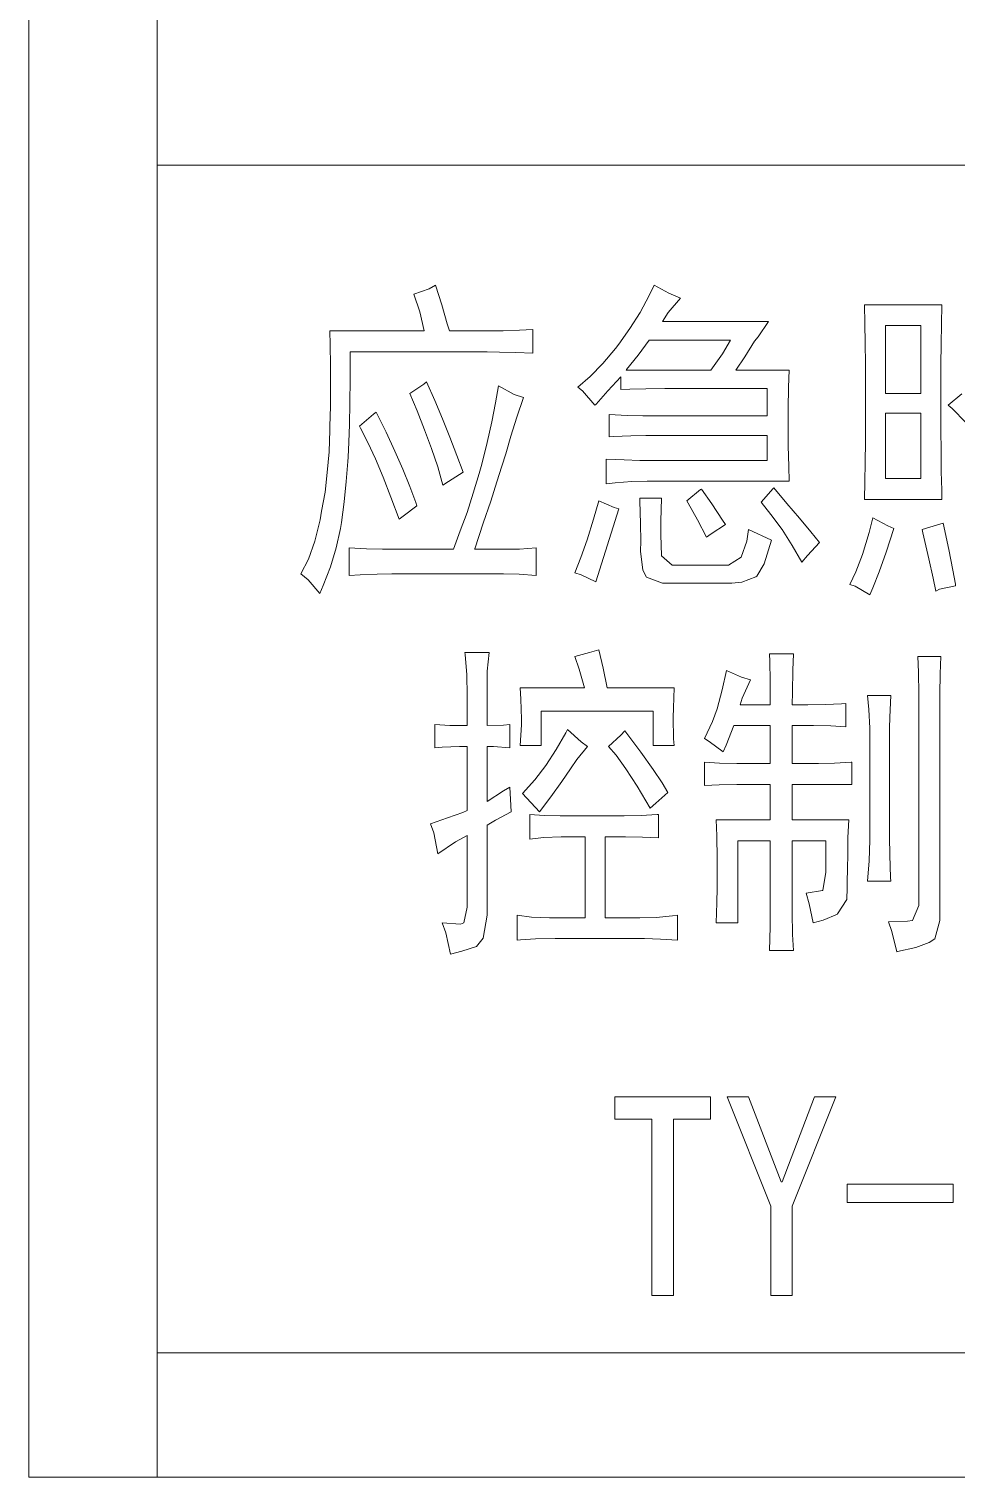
# Model space of a CAD drawing. Header units: millimetres. Extents: x -633009578 to 5705885, y -633235091 to 2571734.
# Drawn here: x 2619352 to 2619674, y 2118365 to 2118868 of the extents above; entities that cross this region are included whole.
import ezdxf

# ---------------------------------------------------------------- set-up
doc = ezdxf.new("R2010")
doc.units = ezdxf.units.MM
doc.header["$LTSCALE"] = 1000
doc.header["$MEASUREMENT"] = 0
doc.layers.get('0').update_dxf_attribs({"color": 9})

msp = doc.modelspace()

# ---------------------------------------------------------------- linework, layer by layer
at = {"lineweight": 0}
for p, q in [((2619352.3, 2118365.06, 106213.36), (2619352.3, 2119338.53, 106213.36)), ((2619396.76, 2119338.53, 106213.36), (2619396.76, 2118365.06, 106213.36)), ((2619396.76, 2118820.98, 106213.36), (2619863.94, 2118820.98, 106213.36)), ((2619493.51, 2118779.2, 106213.36), (2619491.26, 2118778.03, 106213.36)), ((2619495.65, 2118772.46, 106213.36), (2619493.51, 2118779.2, 106213.36)), ((2619569.44, 2118779.2, 106213.36), (2619567.72, 2118775.67, 106213.36)), ((2619574.46, 2118776.42, 106213.36), (2619569.44, 2118779.2, 106213.36)), ((2619491.26, 2118778.03, 106213.36), (2619485.91, 2118776.1, 106213.36)), ((2619485.91, 2118776.1, 106213.36), (2619488.05, 2118770.01, 106213.36)), ((2619567.72, 2118775.67, 106213.36), (2619564.52, 2118769.79, 106213.36)), ((2619574.25, 2118769.79, 106213.36), (2619578.53, 2118774.71, 106213.36)), ((2619578.53, 2118774.71, 106213.36), (2619574.46, 2118776.42, 106213.36)), ((2619488.05, 2118770.01, 106213.36), (2619489.55, 2118763.37, 106213.36)), ((2619497.57, 2118765.83, 106213.36), (2619495.65, 2118772.46, 106213.36)), ((2619564.52, 2118769.79, 106213.36), (2619560.99, 2118764.23, 106213.36)), ((2619572.32, 2118766.58, 106213.36), (2619574.25, 2118769.79, 106213.36)), ((2619642.48, 2118772.46, 106213.36), (2619642.58, 2118765.94, 106213.36)), ((2619669.32, 2118772.46, 106213.36), (2619642.48, 2118772.46, 106213.36)), ((2619669.21, 2118765.73, 106213.36), (2619669.32, 2118772.46, 106213.36)), ((2619498.32, 2118763.37, 106213.36), (2619497.57, 2118765.83, 106213.36)), ((2619527.3, 2118763.8, 106213.36), (2619522.6, 2118763.59, 106213.36)), ((2619527.3, 2118755.67, 106213.36), (2619527.3, 2118763.8, 106213.36)), ((2619560.99, 2118764.23, 106213.36), (2619557.14, 2118758.78, 106213.36)), ((2619609.11, 2118766.58, 106213.36), (2619572.32, 2118766.58, 106213.36)), ((2619605.47, 2118761.34, 106213.36), (2619609.11, 2118766.58, 106213.36)), ((2619642.58, 2118765.94, 106213.36), (2619642.69, 2118759.1, 106213.36)), ((2619649.75, 2118765.19, 106213.36), (2619662.05, 2118765.19, 106213.36)), ((2619649.75, 2118741.56, 106213.36), (2619649.75, 2118765.19, 106213.36)), ((2619662.05, 2118765.19, 106213.36), (2619662.05, 2118741.56, 106213.36)), ((2619669.1, 2118758.78, 106213.36), (2619669.21, 2118765.73, 106213.36)), ((2619456.83, 2118763.37, 106213.36), (2619456.93, 2118758.56, 106213.36)), ((2619489.55, 2118763.37, 106213.36), (2619456.83, 2118763.37, 106213.36)), ((2619511.37, 2118763.37, 106213.36), (2619498.32, 2118763.37, 106213.36)), ((2619516.93, 2118763.37, 106213.36), (2619511.37, 2118763.37, 106213.36)), ((2619522.6, 2118763.59, 106213.36), (2619516.93, 2118763.37, 106213.36)), ((2619557.14, 2118758.78, 106213.36), (2619555.96, 2118757.28, 106213.36)), ((2619563.87, 2118754.93, 106213.36), (2619567.62, 2118760.17, 106213.36)), ((2619567.62, 2118760.17, 106213.36), (2619595.96, 2118760.17, 106213.36)), ((2619595.96, 2118760.17, 106213.36), (2619593.18, 2118755.35, 106213.36)), ((2619600.88, 2118754.39, 106213.36), (2619604.3, 2118759.74, 106213.36)), ((2619604.3, 2118759.74, 106213.36), (2619605.47, 2118761.34, 106213.36)), ((2619642.69, 2118759.1, 106213.36), (2619642.8, 2118751.93, 106213.36)), ((2619669, 2118751.72, 106213.36), (2619669.1, 2118758.78, 106213.36)), ((2619456.93, 2118758.56, 106213.36), (2619457.04, 2118751.29, 106213.36)), ((2619463.78, 2118756.1, 106213.36), (2619511.37, 2118756.1, 106213.36)), ((2619463.78, 2118746.59, 106213.36), (2619463.78, 2118756.1, 106213.36)), ((2619511.37, 2118756.1, 106213.36), (2619515.75, 2118756, 106213.36)), ((2619515.75, 2118756, 106213.36), (2619521.42, 2118755.89, 106213.36)), ((2619521.42, 2118755.89, 106213.36), (2619527.3, 2118755.67, 106213.36)), ((2619555.96, 2118757.28, 106213.36), (2619551.58, 2118752.04, 106213.36)), ((2619559.81, 2118749.9, 106213.36), (2619563.87, 2118754.93, 106213.36)), ((2619593.18, 2118755.35, 106213.36), (2619589.11, 2118749.69, 106213.36)), ((2619597.77, 2118749.69, 106213.36), (2619600.88, 2118754.39, 106213.36)), ((2619457.04, 2118751.29, 106213.36), (2619457.04, 2118744.13, 106213.36)), ((2619551.58, 2118752.04, 106213.36), (2619547.19, 2118747.55, 106213.36)), ((2619559.7, 2118749.69, 106213.36), (2619559.81, 2118749.9, 106213.36)), ((2619589.11, 2118749.69, 106213.36), (2619559.7, 2118749.69, 106213.36)), ((2619616.27, 2118749.69, 106213.36), (2619597.77, 2118749.69, 106213.36)), ((2619616.06, 2118743.8, 106213.36), (2619616.27, 2118749.69, 106213.36)), ((2619642.8, 2118751.93, 106213.36), (2619642.8, 2118744.55, 106213.36)), ((2619669, 2118744.34, 106213.36), (2619669, 2118751.72, 106213.36)), ((2619457.04, 2118744.13, 106213.36), (2619457.04, 2118737.07, 106213.36)), ((2619463.67, 2118738.24, 106213.36), (2619463.78, 2118746.59, 106213.36)), ((2619489.44, 2118744.87, 106213.36), (2619484.52, 2118741.56, 106213.36)), ((2619490.3, 2118745.62, 106213.36), (2619489.44, 2118744.87, 106213.36)), ((2619493.19, 2118739.21, 106213.36), (2619490.3, 2118745.62, 106213.36)), ((2619515.32, 2118744.23, 106213.36), (2619514.36, 2118738.35, 106213.36)), ((2619520.78, 2118741.24, 106213.36), (2619515.32, 2118744.23, 106213.36)), ((2619547.19, 2118747.55, 106213.36), (2619542.91, 2118743.8, 106213.36)), ((2619542.91, 2118743.8, 106213.36), (2619544.52, 2118742.52, 106213.36)), ((2619553.29, 2118742.52, 106213.36), (2619557.89, 2118747.44, 106213.36)), ((2619557.89, 2118747.44, 106213.36), (2619557.89, 2118742.95, 106213.36)), ((2619615.95, 2118736.32, 106213.36), (2619616.06, 2118743.8, 106213.36)), ((2619642.8, 2118744.55, 106213.36), (2619642.8, 2118736.96, 106213.36)), ((2619669, 2118736.96, 106213.36), (2619669, 2118744.34, 106213.36)), ((2619484.52, 2118741.56, 106213.36), (2619487.09, 2118735.57, 106213.36)), ((2619495.86, 2118732.79, 106213.36), (2619493.19, 2118739.21, 106213.36)), ((2619524.09, 2118740.17, 106213.36), (2619520.78, 2118741.24, 106213.36)), ((2619521.74, 2118733.43, 106213.36), (2619524.09, 2118740.17, 106213.36)), ((2619544.52, 2118742.52, 106213.36), (2619548.8, 2118737.5, 106213.36)), ((2619549.22, 2118737.92, 106213.36), (2619553.29, 2118742.52, 106213.36)), ((2619557.89, 2118742.95, 106213.36), (2619560.99, 2118743.16, 106213.36)), ((2619560.99, 2118743.16, 106213.36), (2619566.55, 2118743.27, 106213.36)), ((2619566.55, 2118743.27, 106213.36), (2619573.07, 2118743.38, 106213.36)), ((2619573.07, 2118743.38, 106213.36), (2619608.68, 2118743.38, 106213.36)), ((2619608.68, 2118743.38, 106213.36), (2619608.68, 2118733.86, 106213.36)), ((2619662.05, 2118741.56, 106213.36), (2619649.75, 2118741.56, 106213.36)), ((2619676.27, 2118741.45, 106213.36), (2619671.56, 2118737.5, 106213.36)), ((2619457.04, 2118737.07, 106213.36), (2619456.83, 2118730.22, 106213.36)), ((2619463.56, 2118730.86, 106213.36), (2619463.67, 2118738.24, 106213.36)), ((2619471.91, 2118734.39, 106213.36), (2619467.09, 2118730.22, 106213.36)), ((2619472.87, 2118735.14, 106213.36), (2619471.91, 2118734.39, 106213.36)), ((2619476.29, 2118728.19, 106213.36), (2619472.87, 2118735.14, 106213.36)), ((2619487.09, 2118735.57, 106213.36), (2619489.66, 2118728.94, 106213.36)), ((2619514.36, 2118738.35, 106213.36), (2619513.08, 2118731.72, 106213.36)), ((2619548.8, 2118737.5, 106213.36), (2619549.22, 2118737.92, 106213.36)), ((2619560.02, 2118733.97, 106213.36), (2619553.82, 2118734.29, 106213.36)), ((2619553.82, 2118734.29, 106213.36), (2619553.82, 2118726.59, 106213.36)), ((2619565.48, 2118733.86, 106213.36), (2619560.02, 2118733.97, 106213.36)), ((2619566.55, 2118733.86, 106213.36), (2619565.48, 2118733.86, 106213.36)), ((2619608.68, 2118733.86, 106213.36), (2619566.55, 2118733.86, 106213.36)), ((2619615.95, 2118731.08, 106213.36), (2619615.95, 2118736.32, 106213.36)), ((2619642.8, 2118736.96, 106213.36), (2619642.8, 2118732.68, 106213.36)), ((2619649.75, 2118734.71, 106213.36), (2619662.05, 2118734.71, 106213.36)), ((2619649.75, 2118712.04, 106213.36), (2619649.75, 2118734.71, 106213.36)), ((2619662.05, 2118734.71, 106213.36), (2619662.05, 2118712.04, 106213.36)), ((2619669, 2118729.05, 106213.36), (2619669, 2118736.96, 106213.36)), ((2619671.56, 2118737.5, 106213.36), (2619672.95, 2118736.43, 106213.36)), ((2619672.95, 2118736.43, 106213.36), (2619677.66, 2118731.51, 106213.36)), ((2619456.83, 2118728.83, 106213.36), (2619456.51, 2118721.35, 106213.36)), ((2619456.83, 2118730.22, 106213.36), (2619456.83, 2118728.83, 106213.36)), ((2619463.35, 2118724.66, 106213.36), (2619463.56, 2118730.86, 106213.36)), ((2619467.09, 2118730.22, 106213.36), (2619467.41, 2118729.58, 106213.36)), ((2619467.41, 2118729.58, 106213.36), (2619469.98, 2118724.56, 106213.36)), ((2619489.66, 2118728.94, 106213.36), (2619492.12, 2118722.52, 106213.36)), ((2619498.43, 2118726.48, 106213.36), (2619495.86, 2118732.79, 106213.36)), ((2619513.08, 2118731.72, 106213.36), (2619511.47, 2118724.56, 106213.36)), ((2619519.6, 2118726.8, 106213.36), (2619521.74, 2118733.43, 106213.36)), ((2619615.95, 2118723.38, 106213.36), (2619615.95, 2118731.08, 106213.36)), ((2619642.8, 2118732.68, 106213.36), (2619642.8, 2118724.88, 106213.36)), ((2619669.1, 2118721.45, 106213.36), (2619669, 2118729.05, 106213.36)), ((2619463.14, 2118719.42, 106213.36), (2619463.35, 2118724.66, 106213.36)), ((2619469.98, 2118724.56, 106213.36), (2619472.65, 2118718.89, 106213.36)), ((2619479.39, 2118721.56, 106213.36), (2619476.29, 2118728.19, 106213.36)), ((2619500.89, 2118720.06, 106213.36), (2619498.43, 2118726.48, 106213.36)), ((2619511.47, 2118724.56, 106213.36), (2619509.55, 2118717.07, 106213.36)), ((2619517.89, 2118720.6, 106213.36), (2619519.6, 2118726.8, 106213.36)), ((2619553.82, 2118726.59, 106213.36), (2619555.32, 2118726.69, 106213.36)), ((2619555.32, 2118726.69, 106213.36), (2619561.31, 2118726.91, 106213.36)), ((2619561.31, 2118726.91, 106213.36), (2619566.55, 2118727.01, 106213.36)), ((2619566.55, 2118727.01, 106213.36), (2619608.68, 2118727.01, 106213.36)), ((2619608.68, 2118727.01, 106213.36), (2619608.68, 2118718.35, 106213.36)), ((2619642.8, 2118724.88, 106213.36), (2619642.69, 2118717.6, 106213.36)), ((2619456.51, 2118721.35, 106213.36), (2619455.86, 2118714.18, 106213.36)), ((2619463.03, 2118717.92, 106213.36), (2619463.14, 2118719.42, 106213.36)), ((2619472.65, 2118718.89, 106213.36), (2619475.33, 2118712.58, 106213.36)), ((2619482.17, 2118715.25, 106213.36), (2619479.39, 2118721.56, 106213.36)), ((2619492.12, 2118722.52, 106213.36), (2619494.26, 2118716.11, 106213.36)), ((2619503.03, 2118714.29, 106213.36), (2619500.89, 2118720.06, 106213.36)), ((2619516.5, 2118716.32, 106213.36), (2619517.89, 2118720.6, 106213.36)), ((2619558.95, 2118718.57, 106213.36), (2619552.75, 2118718.78, 106213.36)), ((2619552.75, 2118718.78, 106213.36), (2619552.75, 2118710.23, 106213.36)), ((2619564.41, 2118718.35, 106213.36), (2619558.95, 2118718.57, 106213.36)), ((2619616.17, 2118716.21, 106213.36), (2619615.95, 2118723.38, 106213.36)), ((2619669.1, 2118714.5, 106213.36), (2619669.1, 2118721.45, 106213.36)), ((2619455.86, 2118714.18, 106213.36), (2619455.12, 2118707.34, 106213.36)), ((2619462.49, 2118710.97, 106213.36), (2619463.03, 2118717.92, 106213.36)), ((2619484.52, 2118709.26, 106213.36), (2619482.17, 2118715.25, 106213.36)), ((2619494.26, 2118716.11, 106213.36), (2619496.07, 2118709.8, 106213.36)), ((2619498, 2118710.97, 106213.36), (2619503.03, 2118714.29, 106213.36)), ((2619508.59, 2118713.75, 106213.36), (2619506.55, 2118706.91, 106213.36)), ((2619509.55, 2118717.07, 106213.36), (2619508.59, 2118713.75, 106213.36)), ((2619514.79, 2118710.87, 106213.36), (2619516.5, 2118716.32, 106213.36)), ((2619566.98, 2118718.35, 106213.36), (2619564.41, 2118718.35, 106213.36)), ((2619608.68, 2118718.35, 106213.36), (2619566.98, 2118718.35, 106213.36)), ((2619616.27, 2118711.08, 106213.36), (2619616.17, 2118716.21, 106213.36)), ((2619642.69, 2118717.6, 106213.36), (2619642.58, 2118710.87, 106213.36)), ((2619669.32, 2118707.98, 106213.36), (2619669.1, 2118714.5, 106213.36)), ((2619461.75, 2118703.92, 106213.36), (2619462.49, 2118710.97, 106213.36)), ((2619475.33, 2118712.58, 106213.36), (2619478, 2118705.52, 106213.36)), ((2619486.66, 2118703.7, 106213.36), (2619484.52, 2118709.26, 106213.36)), ((2619496.07, 2118709.8, 106213.36), (2619498, 2118710.97, 106213.36)), ((2619512.65, 2118704.24, 106213.36), (2619514.79, 2118710.87, 106213.36)), ((2619552.75, 2118710.23, 106213.36), (2619555.85, 2118710.55, 106213.36)), ((2619555.85, 2118710.55, 106213.36), (2619561.63, 2118710.97, 106213.36)), ((2619561.63, 2118710.97, 106213.36), (2619566.98, 2118711.08, 106213.36)), ((2619566.98, 2118711.08, 106213.36), (2619616.27, 2118711.08, 106213.36)), ((2619585.8, 2118708.41, 106213.36), (2619585.48, 2118708.19, 106213.36)), ((2619589.43, 2118703.27, 106213.36), (2619585.8, 2118708.41, 106213.36)), ((2619610.71, 2118708.62, 106213.36), (2619606.54, 2118703.81, 106213.36)), ((2619610.93, 2118708.84, 106213.36), (2619610.71, 2118708.62, 106213.36)), ((2619615.53, 2118703.38, 106213.36), (2619610.93, 2118708.84, 106213.36)), ((2619642.58, 2118710.87, 106213.36), (2619642.48, 2118704.77, 106213.36)), ((2619662.05, 2118712.04, 106213.36), (2619649.75, 2118712.04, 106213.36)), ((2619455.12, 2118707.34, 106213.36), (2619453.94, 2118700.71, 106213.36)), ((2619460.78, 2118696.75, 106213.36), (2619461.75, 2118703.92, 106213.36)), ((2619478, 2118705.52, 106213.36), (2619480.89, 2118697.93, 106213.36)), ((2619486.98, 2118702.53, 106213.36), (2619486.66, 2118703.7, 106213.36)), ((2619506.55, 2118706.91, 106213.36), (2619504.42, 2118700.28, 106213.36)), ((2619510.08, 2118696.54, 106213.36), (2619512.65, 2118704.24, 106213.36)), ((2619550.19, 2118704.34, 106213.36), (2619548.37, 2118697.93, 106213.36)), ((2619555.53, 2118701.99, 106213.36), (2619550.19, 2118704.34, 106213.36)), ((2619564.41, 2118705.2, 106213.36), (2619564.41, 2118704.34, 106213.36)), ((2619572, 2118705.2, 106213.36), (2619564.41, 2118705.2, 106213.36)), ((2619564.41, 2118704.34, 106213.36), (2619564.62, 2118696.32, 106213.36)), ((2619571.68, 2118697.18, 106213.36), (2619572, 2118705.2, 106213.36)), ((2619585.48, 2118708.19, 106213.36), (2619580.77, 2118704.34, 106213.36)), ((2619580.77, 2118704.34, 106213.36), (2619581.2, 2118703.49, 106213.36)), ((2619581.2, 2118703.49, 106213.36), (2619584.51, 2118697.71, 106213.36)), ((2619606.54, 2118703.81, 106213.36), (2619609.97, 2118699.53, 106213.36)), ((2619619.91, 2118698.25, 106213.36), (2619615.53, 2118703.38, 106213.36)), ((2619642.48, 2118704.77, 106213.36), (2619669.32, 2118704.77, 106213.36)), ((2619669.32, 2118704.77, 106213.36), (2619669.32, 2118707.98, 106213.36)), ((2619453.94, 2118700.71, 106213.36), (2619453.4, 2118697.71, 106213.36)), ((2619480.89, 2118697.93, 106213.36), (2619482.28, 2118699, 106213.36)), ((2619482.28, 2118699, 106213.36), (2619486.98, 2118702.53, 106213.36)), ((2619504.42, 2118700.28, 106213.36), (2619502.06, 2118693.86, 106213.36)), ((2619549.12, 2118676.11, 106213.36), (2619557.14, 2118701.56, 106213.36)), ((2619557.14, 2118701.56, 106213.36), (2619555.53, 2118701.99, 106213.36)), ((2619593.18, 2118697.61, 106213.36), (2619589.43, 2118703.27, 106213.36)), ((2619609.97, 2118699.53, 106213.36), (2619613.82, 2118694.29, 106213.36)), ((2619645.36, 2118698.35, 106213.36), (2619644.08, 2118693.33, 106213.36)), ((2619650.5, 2118695.57, 106213.36), (2619645.36, 2118698.35, 106213.36)), ((2619453.4, 2118697.71, 106213.36), (2619451.59, 2118690.33, 106213.36)), ((2619458.97, 2118687.98, 106213.36), (2619460.46, 2118694.72, 106213.36)), ((2619460.46, 2118694.72, 106213.36), (2619460.78, 2118696.75, 106213.36)), ((2619502.06, 2118693.86, 106213.36), (2619499.71, 2118687.45, 106213.36)), ((2619507.09, 2118687.66, 106213.36), (2619510.08, 2118696.54, 106213.36)), ((2619548.37, 2118697.93, 106213.36), (2619546.12, 2118690.76, 106213.36)), ((2619564.62, 2118696.32, 106213.36), (2619564.73, 2118690.23, 106213.36)), ((2619571.68, 2118692.47, 106213.36), (2619571.68, 2118697.18, 106213.36)), ((2619584.51, 2118697.71, 106213.36), (2619587.61, 2118691.62, 106213.36)), ((2619589.22, 2118692.79, 106213.36), (2619594.14, 2118696.11, 106213.36)), ((2619594.14, 2118696.11, 106213.36), (2619593.18, 2118697.61, 106213.36)), ((2619602.16, 2118694.29, 106213.36), (2619601.62, 2118690.23, 106213.36)), ((2619610.18, 2118690.66, 106213.36), (2619602.16, 2118694.29, 106213.36)), ((2619613.82, 2118694.29, 106213.36), (2619617.34, 2118688.73, 106213.36)), ((2619623.76, 2118693.54, 106213.36), (2619619.91, 2118698.25, 106213.36)), ((2619626.86, 2118689.8, 106213.36), (2619623.76, 2118693.54, 106213.36)), ((2619644.08, 2118693.33, 106213.36), (2619641.73, 2118685.63, 106213.36)), ((2619649.96, 2118686.48, 106213.36), (2619652.63, 2118694.72, 106213.36)), ((2619652.63, 2118694.72, 106213.36), (2619650.5, 2118695.57, 106213.36)), ((2619667.82, 2118696, 106213.36), (2619662.47, 2118694.29, 106213.36)), ((2619662.47, 2118694.29, 106213.36), (2619662.69, 2118693.22, 106213.36)), ((2619669.75, 2118696.54, 106213.36), (2619667.82, 2118696, 106213.36)), ((2619671.78, 2118687.34, 106213.36), (2619669.75, 2118696.54, 106213.36)), ((2619451.59, 2118690.33, 106213.36), (2619449.34, 2118684.02, 106213.36)), ((2619546.12, 2118690.76, 106213.36), (2619543.98, 2118684.56, 106213.36)), ((2619564.73, 2118690.23, 106213.36), (2619564.62, 2118686.81, 106213.36)), ((2619572, 2118685.31, 106213.36), (2619571.68, 2118692.47, 106213.36)), ((2619587.61, 2118691.62, 106213.36), (2619589.22, 2118692.79, 106213.36)), ((2619601.62, 2118690.23, 106213.36), (2619599.59, 2118684.77, 106213.36)), ((2619607.61, 2118682.42, 106213.36), (2619610.18, 2118690.66, 106213.36)), ((2619617.34, 2118688.73, 106213.36), (2619620.66, 2118682.96, 106213.36)), ((2619622.69, 2118685.31, 106213.36), (2619626.86, 2118689.8, 106213.36)), ((2619662.69, 2118693.22, 106213.36), (2619664.83, 2118684.13, 106213.36)), ((2619449.34, 2118684.02, 106213.36), (2619446.67, 2118678.89, 106213.36)), ((2619457.04, 2118681.35, 106213.36), (2619458.97, 2118687.98, 106213.36)), ((2619469.55, 2118687.66, 106213.36), (2619463.46, 2118687.98, 106213.36)), ((2619463.46, 2118687.98, 106213.36), (2619463.46, 2118678.36, 106213.36)), ((2619475.11, 2118687.55, 106213.36), (2619469.55, 2118687.66, 106213.36)), ((2619478.32, 2118687.45, 106213.36), (2619475.11, 2118687.55, 106213.36)), ((2619499.71, 2118687.45, 106213.36), (2619478.32, 2118687.45, 106213.36)), ((2619506.98, 2118687.45, 106213.36), (2619507.09, 2118687.66, 106213.36)), ((2619517.14, 2118687.45, 106213.36), (2619506.98, 2118687.45, 106213.36)), ((2619522.6, 2118687.55, 106213.36), (2619517.14, 2118687.45, 106213.36)), ((2619528.48, 2118687.98, 106213.36), (2619522.6, 2118687.55, 106213.36)), ((2619528.48, 2118678.36, 106213.36), (2619528.48, 2118687.98, 106213.36)), ((2619543.98, 2118684.56, 106213.36), (2619541.84, 2118679.32, 106213.36)), ((2619564.62, 2118686.81, 106213.36), (2619565.48, 2118680.18, 106213.36)), ((2619572, 2118685.2, 106213.36), (2619572, 2118685.31, 106213.36)), ((2619575.64, 2118681.99, 106213.36), (2619572, 2118685.2, 106213.36)), ((2619599.59, 2118684.77, 106213.36), (2619595.21, 2118681.99, 106213.36)), ((2619620.66, 2118682.96, 106213.36), (2619622.69, 2118685.31, 106213.36)), ((2619641.73, 2118685.63, 106213.36), (2619639.48, 2118679.64, 106213.36)), ((2619647.5, 2118679.64, 106213.36), (2619649.96, 2118686.48, 106213.36)), ((2619664.83, 2118684.13, 106213.36), (2619666.32, 2118677.39, 106213.36)), ((2619673.17, 2118680.18, 106213.36), (2619671.78, 2118687.34, 106213.36)), ((2619446.67, 2118678.89, 106213.36), (2619449.23, 2118676.86, 106213.36)), ((2619454.47, 2118674.93, 106213.36), (2619457.04, 2118681.35, 106213.36)), ((2619463.46, 2118678.36, 106213.36), (2619467.31, 2118678.57, 106213.36)), ((2619467.31, 2118678.57, 106213.36), (2619473.19, 2118678.78, 106213.36)), ((2619473.19, 2118678.78, 106213.36), (2619478.32, 2118678.89, 106213.36)), ((2619478.32, 2118678.89, 106213.36), (2619517.14, 2118678.89, 106213.36)), ((2619517.14, 2118678.89, 106213.36), (2619522.49, 2118678.78, 106213.36)), ((2619522.49, 2118678.78, 106213.36), (2619528.48, 2118678.36, 106213.36)), ((2619541.84, 2118679.32, 106213.36), (2619544.09, 2118678.57, 106213.36)), ((2619544.09, 2118678.57, 106213.36), (2619549.12, 2118676.11, 106213.36)), ((2619565.48, 2118680.18, 106213.36), (2619566.76, 2118677.72, 106213.36)), ((2619595.21, 2118681.99, 106213.36), (2619575.64, 2118681.99, 106213.36)), ((2619605.05, 2118678.14, 106213.36), (2619607.61, 2118682.42, 106213.36)), ((2619639.48, 2118679.64, 106213.36), (2619637.34, 2118675.26, 106213.36)), ((2619645.36, 2118674.08, 106213.36), (2619647.5, 2118679.64, 106213.36)), ((2619674.02, 2118675.36, 106213.36), (2619673.17, 2118680.18, 106213.36)), ((2619449.23, 2118676.86, 106213.36), (2619453.3, 2118672.05, 106213.36)), ((2619453.3, 2118672.05, 106213.36), (2619454.47, 2118674.93, 106213.36)), ((2619566.76, 2118677.72, 106213.36), (2619572.32, 2118675.68, 106213.36)), ((2619572.32, 2118675.68, 106213.36), (2619596.38, 2118675.68, 106213.36)), ((2619596.38, 2118675.68, 106213.36), (2619599.81, 2118676, 106213.36)), ((2619599.81, 2118676, 106213.36), (2619604.73, 2118677.93, 106213.36)), ((2619604.73, 2118677.93, 106213.36), (2619605.05, 2118678.14, 106213.36)), ((2619637.34, 2118675.26, 106213.36), (2619639.16, 2118674.61, 106213.36)), ((2619639.16, 2118674.61, 106213.36), (2619644.29, 2118671.62, 106213.36)), ((2619644.29, 2118671.62, 106213.36), (2619645.36, 2118674.08, 106213.36)), ((2619666.32, 2118677.39, 106213.36), (2619667.18, 2118672.9, 106213.36)), ((2619667.18, 2118672.9, 106213.36), (2619668.46, 2118673.65, 106213.36)), ((2619668.46, 2118673.65, 106213.36), (2619674.02, 2118674.72, 106213.36)), ((2619674.02, 2118674.72, 106213.36), (2619674.02, 2118675.36, 106213.36)), ((2619503.67, 2118651.62, 106213.36), (2619503.77, 2118650.87, 106213.36)), ((2619512.11, 2118651.62, 106213.36), (2619503.67, 2118651.62, 106213.36)), ((2619503.77, 2118650.87, 106213.36), (2619504.31, 2118643.82, 106213.36)), ((2619511.47, 2118645.1, 106213.36), (2619512.11, 2118651.62, 106213.36)), ((2619546.98, 2118651.62, 106213.36), (2619541.84, 2118650.23, 106213.36)), ((2619541.84, 2118650.23, 106213.36), (2619543.34, 2118645.85, 106213.36)), ((2619550.19, 2118652.48, 106213.36), (2619546.98, 2118651.62, 106213.36)), ((2619551.68, 2118646.17, 106213.36), (2619550.19, 2118652.48, 106213.36)), ((2619609.43, 2118651.19, 106213.36), (2619609.54, 2118648.52, 106213.36)), ((2619617.77, 2118651.19, 106213.36), (2619609.43, 2118651.19, 106213.36)), ((2619609.54, 2118648.52, 106213.36), (2619609.75, 2118641.78, 106213.36)), ((2619617.56, 2118645.42, 106213.36), (2619617.77, 2118651.19, 106213.36)), ((2619660.98, 2118650.23, 106213.36), (2619661.19, 2118644.78, 106213.36)), ((2619669, 2118650.23, 106213.36), (2619660.98, 2118650.23, 106213.36)), ((2619668.68, 2118644.14, 106213.36), (2619669, 2118650.23, 106213.36)), ((2619504.31, 2118643.82, 106213.36), (2619504.42, 2118636.65, 106213.36)), ((2619511.37, 2118638.47, 106213.36), (2619511.47, 2118645.1, 106213.36)), ((2619543.34, 2118645.85, 106213.36), (2619545.16, 2118639.32, 106213.36)), ((2619553.07, 2118639.32, 106213.36), (2619551.68, 2118646.17, 106213.36)), ((2619594.57, 2118645.31, 106213.36), (2619593.07, 2118638.58, 106213.36)), ((2619599.7, 2118643.07, 106213.36), (2619594.57, 2118645.31, 106213.36)), ((2619602.91, 2118642.1, 106213.36), (2619599.7, 2118643.07, 106213.36)), ((2619617.45, 2118637.83, 106213.36), (2619617.56, 2118645.42, 106213.36)), ((2619661.19, 2118644.78, 106213.36), (2619661.3, 2118637.08, 106213.36)), ((2619668.57, 2118637.08, 106213.36), (2619668.68, 2118644.14, 106213.36)), ((2619511.37, 2118626.17, 106213.36), (2619511.37, 2118638.47, 106213.36)), ((2619522.92, 2118639.32, 106213.36), (2619523.13, 2118635.37, 106213.36)), ((2619545.16, 2118639.32, 106213.36), (2619522.92, 2118639.32, 106213.36)), ((2619576.39, 2118639.32, 106213.36), (2619553.07, 2118639.32, 106213.36)), ((2619576.07, 2118632.37, 106213.36), (2619576.39, 2118639.32, 106213.36)), ((2619593.07, 2118638.58, 106213.36), (2619591.25, 2118632.05, 106213.36)), ((2619600.02, 2118635.69, 106213.36), (2619602.91, 2118642.1, 106213.36)), ((2619609.75, 2118641.78, 106213.36), (2619609.75, 2118633.44, 106213.36)), ((2619504.42, 2118636.65, 106213.36), (2619504.42, 2118626.17, 106213.36)), ((2619523.13, 2118635.37, 106213.36), (2619523.34, 2118628.42, 106213.36)), ((2619599.27, 2118633.44, 106213.36), (2619600.02, 2118635.69, 106213.36)), ((2619609.75, 2118633.44, 106213.36), (2619599.27, 2118633.44, 106213.36)), ((2619617.34, 2118633.44, 106213.36), (2619617.45, 2118637.83, 106213.36)), ((2619622.8, 2118633.44, 106213.36), (2619617.34, 2118633.44, 106213.36)), ((2619628.89, 2118633.55, 106213.36), (2619622.8, 2118633.44, 106213.36)), ((2619634.45, 2118633.76, 106213.36), (2619628.89, 2118633.55, 106213.36)), ((2619635.95, 2118633.87, 106213.36), (2619634.45, 2118633.76, 106213.36)), ((2619635.95, 2118625.74, 106213.36), (2619635.95, 2118633.87, 106213.36)), ((2619643.54, 2118636.65, 106213.36), (2619643.97, 2118631.84, 106213.36)), ((2619651.57, 2118636.65, 106213.36), (2619643.54, 2118636.65, 106213.36)), ((2619651.24, 2118629.16, 106213.36), (2619651.57, 2118636.65, 106213.36)), ((2619661.3, 2118637.08, 106213.36), (2619661.3, 2118564.36, 106213.36)), ((2619668.57, 2118558.48, 106213.36), (2619668.57, 2118637.08, 106213.36)), ((2619523.34, 2118628.42, 106213.36), (2619523.34, 2118626.49, 106213.36)), ((2619530.19, 2118631.2, 106213.36), (2619569.11, 2118631.2, 106213.36)), ((2619530.19, 2118619.33, 106213.36), (2619530.19, 2118631.2, 106213.36)), ((2619569.11, 2118631.2, 106213.36), (2619569.11, 2118619.33, 106213.36)), ((2619575.96, 2118628.95, 106213.36), (2619576.07, 2118632.37, 106213.36)), ((2619576.17, 2118621.57, 106213.36), (2619575.96, 2118628.95, 106213.36)), ((2619591.25, 2118632.05, 106213.36), (2619589.65, 2118627.56, 106213.36)), ((2619643.97, 2118631.84, 106213.36), (2619644.29, 2118625.31, 106213.36)), ((2619651.14, 2118625.31, 106213.36), (2619651.24, 2118629.16, 106213.36)), ((2619498.43, 2118626.28, 106213.36), (2619493.19, 2118626.6, 106213.36)), ((2619493.19, 2118626.6, 106213.36), (2619493.19, 2118618.47, 106213.36)), ((2619501.85, 2118626.17, 106213.36), (2619498.43, 2118626.28, 106213.36)), ((2619504.42, 2118626.17, 106213.36), (2619501.85, 2118626.17, 106213.36)), ((2619517.03, 2118626.38, 106213.36), (2619511.37, 2118626.17, 106213.36)), ((2619519.28, 2118626.6, 106213.36), (2619517.03, 2118626.38, 106213.36)), ((2619519.28, 2118618.47, 106213.36), (2619519.28, 2118626.6, 106213.36)), ((2619523.34, 2118626.49, 106213.36), (2619522.92, 2118619.33, 106213.36)), ((2619538.74, 2118623.71, 106213.36), (2619535.43, 2118617.94, 106213.36)), ((2619539.28, 2118624.78, 106213.36), (2619538.74, 2118623.71, 106213.36)), ((2619544.09, 2118620.5, 106213.36), (2619539.28, 2118624.78, 106213.36)), ((2619557.78, 2118622.85, 106213.36), (2619553.5, 2118618.9, 106213.36)), ((2619559.28, 2118624.35, 106213.36), (2619557.78, 2118622.85, 106213.36)), ((2619564.73, 2118616.97, 106213.36), (2619559.28, 2118624.35, 106213.36)), ((2619589.65, 2118627.56, 106213.36), (2619586.87, 2118621.68, 106213.36)), ((2619594.46, 2118619.43, 106213.36), (2619597.03, 2118626.17, 106213.36)), ((2619597.03, 2118626.17, 106213.36), (2619609.75, 2118626.17, 106213.36)), ((2619609.75, 2118626.17, 106213.36), (2619609.75, 2118613.02, 106213.36)), ((2619617.34, 2118626.17, 106213.36), (2619623.23, 2118626.17, 106213.36)), ((2619617.34, 2118613.02, 106213.36), (2619617.34, 2118626.17, 106213.36)), ((2619623.23, 2118626.17, 106213.36), (2619624.72, 2118626.17, 106213.36)), ((2619624.72, 2118626.17, 106213.36), (2619630.82, 2118626.06, 106213.36)), ((2619630.82, 2118626.06, 106213.36), (2619635.95, 2118625.74, 106213.36)), ((2619644.29, 2118625.31, 106213.36), (2619644.29, 2118587.56, 106213.36)), ((2619651.14, 2118587.56, 106213.36), (2619651.14, 2118625.31, 106213.36)), ((2619493.19, 2118618.47, 106213.36), (2619495.75, 2118618.68, 106213.36)), ((2619495.75, 2118618.68, 106213.36), (2619501.85, 2118618.9, 106213.36)), ((2619501.85, 2118618.9, 106213.36), (2619504.42, 2118618.9, 106213.36)), ((2619504.42, 2118618.9, 106213.36), (2619504.42, 2118596.65, 106213.36)), ((2619511.37, 2118618.9, 106213.36), (2619513.61, 2118618.9, 106213.36)), ((2619511.37, 2118599.86, 106213.36), (2619511.37, 2118618.9, 106213.36)), ((2619513.61, 2118618.9, 106213.36), (2619519.28, 2118618.47, 106213.36)), ((2619522.92, 2118619.33, 106213.36), (2619530.19, 2118619.33, 106213.36)), ((2619535.43, 2118617.94, 106213.36), (2619531.79, 2118612.37, 106213.36)), ((2619542.59, 2118614.41, 106213.36), (2619546.23, 2118618.9, 106213.36)), ((2619546.23, 2118618.9, 106213.36), (2619544.09, 2118620.5, 106213.36)), ((2619553.5, 2118618.9, 106213.36), (2619556.17, 2118615.9, 106213.36)), ((2619569.11, 2118619.33, 106213.36), (2619576.39, 2118619.33, 106213.36)), ((2619576.39, 2118619.33, 106213.36), (2619576.17, 2118621.57, 106213.36)), ((2619586.87, 2118621.68, 106213.36), (2619588.47, 2118620.72, 106213.36)), ((2619588.47, 2118620.72, 106213.36), (2619593.39, 2118617.08, 106213.36)), ((2619593.39, 2118617.08, 106213.36), (2619594.46, 2118619.43, 106213.36)), ((2619540.35, 2118611.2, 106213.36), (2619542.59, 2118614.41, 106213.36)), ((2619556.17, 2118615.9, 106213.36), (2619559.6, 2118611.2, 106213.36)), ((2619569.01, 2118610.98, 106213.36), (2619564.73, 2118616.97, 106213.36)), ((2619592.11, 2118613.12, 106213.36), (2619586.87, 2118613.44, 106213.36)), ((2619586.87, 2118613.44, 106213.36), (2619586.87, 2118605.32, 106213.36)), ((2619598.1, 2118613.02, 106213.36), (2619592.11, 2118613.12, 106213.36)), ((2619609.75, 2118613.02, 106213.36), (2619598.1, 2118613.02, 106213.36)), ((2619626.43, 2118613.02, 106213.36), (2619617.34, 2118613.02, 106213.36)), ((2619632, 2118613.12, 106213.36), (2619626.43, 2118613.02, 106213.36)), ((2619637.88, 2118613.44, 106213.36), (2619632, 2118613.12, 106213.36)), ((2619638.09, 2118613.44, 106213.36), (2619637.88, 2118613.44, 106213.36)), ((2619638.09, 2118605.74, 106213.36), (2619638.09, 2118613.44, 106213.36)), ((2619531.79, 2118612.37, 106213.36), (2619527.94, 2118607.35, 106213.36)), ((2619537.35, 2118606.81, 106213.36), (2619540.35, 2118611.2, 106213.36)), ((2619559.6, 2118611.2, 106213.36), (2619563.45, 2118605.1, 106213.36)), ((2619572.22, 2118606.28, 106213.36), (2619569.01, 2118610.98, 106213.36)), ((2619517.14, 2118603.5, 106213.36), (2619511.37, 2118599.86, 106213.36)), ((2619519.28, 2118604.78, 106213.36), (2619517.14, 2118603.5, 106213.36)), ((2619519.6, 2118598.37, 106213.36), (2619519.28, 2118604.78, 106213.36)), ((2619527.94, 2118607.35, 106213.36), (2619523.66, 2118602.54, 106213.36)), ((2619533.5, 2118601.47, 106213.36), (2619537.35, 2118606.81, 106213.36)), ((2619563.45, 2118605.1, 106213.36), (2619568.04, 2118597.51, 106213.36)), ((2619569.97, 2118599.22, 106213.36), (2619574.14, 2118602.96, 106213.36)), ((2619574.14, 2118602.96, 106213.36), (2619572.22, 2118606.28, 106213.36)), ((2619586.87, 2118605.32, 106213.36), (2619592, 2118605.64, 106213.36)), ((2619592, 2118605.64, 106213.36), (2619598.1, 2118605.74, 106213.36)), ((2619598.1, 2118605.74, 106213.36), (2619609.75, 2118605.74, 106213.36)), ((2619609.75, 2118605.74, 106213.36), (2619609.75, 2118593.45, 106213.36)), ((2619617.34, 2118605.74, 106213.36), (2619638.09, 2118605.74, 106213.36)), ((2619617.34, 2118593.45, 106213.36), (2619617.34, 2118605.74, 106213.36)), ((2619519.71, 2118596.23, 106213.36), (2619519.6, 2118598.37, 106213.36)), ((2619523.66, 2118602.54, 106213.36), (2619529.55, 2118596.23, 106213.36)), ((2619529.55, 2118596.23, 106213.36), (2619533.5, 2118601.47, 106213.36)), ((2619568.04, 2118597.51, 106213.36), (2619569.97, 2118599.22, 106213.36)), ((2619497.68, 2118594.09, 106213.36), (2619491.69, 2118592.06, 106213.36)), ((2619502.92, 2118596.01, 106213.36), (2619497.68, 2118594.09, 106213.36)), ((2619504.42, 2118596.65, 106213.36), (2619502.92, 2118596.01, 106213.36)), ((2619511.37, 2118591.63, 106213.36), (2619514.36, 2118593.34, 106213.36)), ((2619514.36, 2118593.34, 106213.36), (2619519.71, 2118596.23, 106213.36)), ((2619531.26, 2118594.94, 106213.36), (2619526.23, 2118595.26, 106213.36)), ((2619526.23, 2118595.26, 106213.36), (2619526.23, 2118586.71, 106213.36)), ((2619536.82, 2118594.84, 106213.36), (2619531.26, 2118594.94, 106213.36)), ((2619558.95, 2118594.84, 106213.36), (2619536.82, 2118594.84, 106213.36)), ((2619564.94, 2118594.94, 106213.36), (2619558.95, 2118594.84, 106213.36)), ((2619570.4, 2118595.26, 106213.36), (2619564.94, 2118594.94, 106213.36)), ((2619570.93, 2118595.26, 106213.36), (2619570.4, 2118595.26, 106213.36)), ((2619570.93, 2118587.14, 106213.36), (2619570.93, 2118595.26, 106213.36)), ((2619590.93, 2118593.45, 106213.36), (2619591.14, 2118587.89, 106213.36)), ((2619609.75, 2118593.45, 106213.36), (2619590.93, 2118593.45, 106213.36)), ((2619637.02, 2118593.45, 106213.36), (2619617.34, 2118593.45, 106213.36)), ((2619636.7, 2118587.35, 106213.36), (2619637.02, 2118593.45, 106213.36)), ((2619491.69, 2118592.06, 106213.36), (2619492.87, 2118588.95, 106213.36)), ((2619492.87, 2118588.95, 106213.36), (2619494.26, 2118581.68, 106213.36)), ((2619500.46, 2118585.75, 106213.36), (2619504.42, 2118587.99, 106213.36)), ((2619504.42, 2118587.99, 106213.36), (2619504.42, 2118563.08, 106213.36)), ((2619511.37, 2118560.29, 106213.36), (2619511.37, 2118591.63, 106213.36)), ((2619591.14, 2118587.89, 106213.36), (2619591.25, 2118579.86, 106213.36)), ((2619494.26, 2118581.68, 106213.36), (2619500.46, 2118585.75, 106213.36)), ((2619526.23, 2118586.71, 106213.36), (2619530.94, 2118587.35, 106213.36)), ((2619530.94, 2118587.35, 106213.36), (2619537.14, 2118587.56, 106213.36)), ((2619537.14, 2118587.56, 106213.36), (2619545.48, 2118587.56, 106213.36)), ((2619545.48, 2118587.56, 106213.36), (2619545.48, 2118559.44, 106213.36)), ((2619552.43, 2118587.56, 106213.36), (2619559.28, 2118587.56, 106213.36)), ((2619552.43, 2118559.44, 106213.36), (2619552.43, 2118587.56, 106213.36)), ((2619559.28, 2118587.56, 106213.36), (2619559.49, 2118587.56, 106213.36)), ((2619559.49, 2118587.56, 106213.36), (2619565.37, 2118587.46, 106213.36)), ((2619565.37, 2118587.46, 106213.36), (2619570.93, 2118587.14, 106213.36)), ((2619598.52, 2118586.17, 106213.36), (2619609.75, 2118586.17, 106213.36)), ((2619598.52, 2118557.62, 106213.36), (2619598.52, 2118586.17, 106213.36)), ((2619609.75, 2118586.17, 106213.36), (2619609.75, 2118561.26, 106213.36)), ((2619617.34, 2118586.17, 106213.36), (2619629, 2118586.17, 106213.36)), ((2619617.34, 2118561.26, 106213.36), (2619617.34, 2118586.17, 106213.36)), ((2619629, 2118586.17, 106213.36), (2619629, 2118575.8, 106213.36)), ((2619636.7, 2118579.44, 106213.36), (2619636.7, 2118587.35, 106213.36)), ((2619644.29, 2118586.39, 106213.36), (2619644.08, 2118579.22, 106213.36)), ((2619644.29, 2118587.56, 106213.36), (2619644.29, 2118586.39, 106213.36)), ((2619651.24, 2118581.15, 106213.36), (2619651.14, 2118587.56, 106213.36)), ((2619591.25, 2118579.86, 106213.36), (2619591.25, 2118569.81, 106213.36)), ((2619636.38, 2118569.81, 106213.36), (2619636.59, 2118578.47, 106213.36)), ((2619636.59, 2118578.47, 106213.36), (2619636.7, 2118579.44, 106213.36)), ((2619644.08, 2118579.22, 106213.36), (2619643.54, 2118572.17, 106213.36)), ((2619651.46, 2118573.45, 106213.36), (2619651.24, 2118581.15, 106213.36)), ((2619629, 2118575.16, 106213.36), (2619627.93, 2118568.96, 106213.36)), ((2619629, 2118575.8, 106213.36), (2619629, 2118575.16, 106213.36)), ((2619651.57, 2118572.17, 106213.36), (2619651.46, 2118573.45, 106213.36)), ((2619591.25, 2118569.81, 106213.36), (2619591.14, 2118564.57, 106213.36)), ((2619627.82, 2118568.85, 106213.36), (2619622.16, 2118567.99, 106213.36)), ((2619622.16, 2118567.99, 106213.36), (2619623.23, 2118564.25, 106213.36)), ((2619627.93, 2118568.96, 106213.36), (2619627.82, 2118568.85, 106213.36)), ((2619636.27, 2118565.75, 106213.36), (2619636.38, 2118569.81, 106213.36)), ((2619643.54, 2118572.17, 106213.36), (2619651.57, 2118572.17, 106213.36)), ((2619504.42, 2118563.08, 106213.36), (2619503.35, 2118557.62, 106213.36)), ((2619591.14, 2118564.57, 106213.36), (2619590.93, 2118557.62, 106213.36)), ((2619623.23, 2118564.25, 106213.36), (2619624.62, 2118557.62, 106213.36)), ((2619633.06, 2118560.83, 106213.36), (2619636.27, 2118565.75, 106213.36)), ((2619661.3, 2118563.72, 106213.36), (2619659.16, 2118558.48, 106213.36)), ((2619661.3, 2118564.36, 106213.36), (2619661.3, 2118563.72, 106213.36)), ((2619502.17, 2118557.19, 106213.36), (2619495.75, 2118557.62, 106213.36)), ((2619495.75, 2118557.62, 106213.36), (2619497.04, 2118554.2, 106213.36)), ((2619503.35, 2118557.62, 106213.36), (2619502.17, 2118557.19, 106213.36)), ((2619510.08, 2118552.38, 106213.36), (2619511.37, 2118560.29, 106213.36)), ((2619526.77, 2118559.65, 106213.36), (2619521.85, 2118560.29, 106213.36)), ((2619521.85, 2118560.29, 106213.36), (2619521.85, 2118551.63, 106213.36)), ((2619533.08, 2118559.44, 106213.36), (2619526.77, 2118559.65, 106213.36)), ((2619533.82, 2118559.44, 106213.36), (2619533.08, 2118559.44, 106213.36)), ((2619545.48, 2118559.44, 106213.36), (2619533.82, 2118559.44, 106213.36)), ((2619564.41, 2118559.44, 106213.36), (2619552.43, 2118559.44, 106213.36)), ((2619570.08, 2118559.55, 106213.36), (2619564.41, 2118559.44, 106213.36)), ((2619575.74, 2118560.08, 106213.36), (2619570.08, 2118559.55, 106213.36)), ((2619577.46, 2118560.29, 106213.36), (2619575.74, 2118560.08, 106213.36)), ((2619577.46, 2118551.63, 106213.36), (2619577.46, 2118560.29, 106213.36)), ((2619590.93, 2118557.62, 106213.36), (2619598.52, 2118557.62, 106213.36)), ((2619609.75, 2118561.26, 106213.36), (2619609.64, 2118556.23, 106213.36)), ((2619617.45, 2118553.56, 106213.36), (2619617.34, 2118561.26, 106213.36)), ((2619624.62, 2118557.62, 106213.36), (2619628.15, 2118558.58, 106213.36)), ((2619628.15, 2118558.58, 106213.36), (2619633.06, 2118560.72, 106213.36)), ((2619633.06, 2118560.72, 106213.36), (2619633.06, 2118560.83, 106213.36)), ((2619657.34, 2118558.26, 106213.36), (2619650.82, 2118558.05, 106213.36)), ((2619650.82, 2118558.05, 106213.36), (2619651.99, 2118554.63, 106213.36)), ((2619659.16, 2118558.48, 106213.36), (2619657.34, 2118558.26, 106213.36)), ((2619666.86, 2118552.06, 106213.36), (2619668.57, 2118558.48, 106213.36)), ((2619497.04, 2118554.2, 106213.36), (2619498.64, 2118546.71, 106213.36)), ((2619609.64, 2118556.23, 106213.36), (2619609.43, 2118548, 106213.36)), ((2619617.77, 2118548, 106213.36), (2619617.45, 2118553.56, 106213.36)), ((2619651.99, 2118554.63, 106213.36), (2619653.7, 2118547.57, 106213.36)), ((2619498.64, 2118546.71, 106213.36), (2619502.6, 2118547.78, 106213.36)), ((2619502.6, 2118547.78, 106213.36), (2619507.73, 2118549.39, 106213.36)), ((2619507.73, 2118549.39, 106213.36), (2619510.08, 2118552.38, 106213.36)), ((2619521.85, 2118551.63, 106213.36), (2619523.02, 2118551.74, 106213.36)), ((2619523.02, 2118551.74, 106213.36), (2619528.16, 2118552.06, 106213.36)), ((2619528.16, 2118552.06, 106213.36), (2619535, 2118552.17, 106213.36)), ((2619535, 2118552.17, 106213.36), (2619565.05, 2118552.17, 106213.36)), ((2619565.05, 2118552.17, 106213.36), (2619566.01, 2118552.17, 106213.36)), ((2619566.01, 2118552.17, 106213.36), (2619571.57, 2118551.95, 106213.36)), ((2619571.57, 2118551.95, 106213.36), (2619577.46, 2118551.63, 106213.36)), ((2619609.43, 2118548, 106213.36), (2619617.77, 2118548, 106213.36)), ((2619653.7, 2118547.57, 106213.36), (2619653.92, 2118547.68, 106213.36)), ((2619653.92, 2118547.68, 106213.36), (2619660.23, 2118549.07, 106213.36)), ((2619660.23, 2118549.07, 106213.36), (2619664.93, 2118550.78, 106213.36)), ((2619664.93, 2118550.78, 106213.36), (2619666.86, 2118552.06, 106213.36)), ((2619588.95, 2118497.15, 106213.36), (2619555.7, 2118497.15, 106213.36)), ((2619555.7, 2118497.15, 106213.36), (2619555.7, 2118489.47, 106213.36)), ((2619588.95, 2118489.47, 106213.36), (2619588.95, 2118497.15, 106213.36)), ((2619594.78, 2118497.15, 106213.36), (2619609.94, 2118459.19, 106213.36)), ((2619602.21, 2118497.15, 106213.36), (2619594.78, 2118497.15, 106213.36)), ((2619613.49, 2118467.7, 106213.36), (2619602.21, 2118497.15, 106213.36)), ((2619625.1, 2118497.15, 106213.36), (2619613.83, 2118467.7, 106213.36)), ((2619617.38, 2118459.19, 106213.36), (2619632.54, 2118497.15, 106213.36)), ((2619632.54, 2118497.15, 106213.36), (2619625.1, 2118497.15, 106213.36)), ((2619555.7, 2118489.47, 106213.36), (2619568.63, 2118489.47, 106213.36)), ((2619568.63, 2118489.47, 106213.36), (2619568.63, 2118428.09, 106213.36)), ((2619576.07, 2118489.47, 106213.36), (2619588.95, 2118489.47, 106213.36)), ((2619576.07, 2118428.09, 106213.36), (2619576.07, 2118489.47, 106213.36)), ((2619613.83, 2118467.7, 106213.36), (2619613.49, 2118467.7, 106213.36)), ((2619636.43, 2118466.87, 106213.36), (2619673.22, 2118466.87, 106213.36)), ((2619636.43, 2118460.41, 106213.36), (2619636.43, 2118466.87, 106213.36)), ((2619673.22, 2118466.87, 106213.36), (2619673.22, 2118460.41, 106213.36)), ((2619609.94, 2118459.19, 106213.36), (2619609.94, 2118428.09, 106213.36)), ((2619617.38, 2118428.09, 106213.36), (2619617.38, 2118459.19, 106213.36)), ((2619673.22, 2118460.41, 106213.36), (2619636.43, 2118460.41, 106213.36)), ((2619568.63, 2118428.09, 106213.36), (2619576.07, 2118428.09, 106213.36)), ((2619609.94, 2118428.09, 106213.36), (2619617.38, 2118428.09, 106213.36)), ((2619396.76, 2118408.25, 106213.36), (2619863.94, 2118408.25, 106213.36)), ((2619917.36, 2118365.06, 106213.36), (2619352.3, 2118365.06, 106213.36))]:
    msp.add_line(p, q, dxfattribs=at)

doc.saveas('drawing.dxf')
